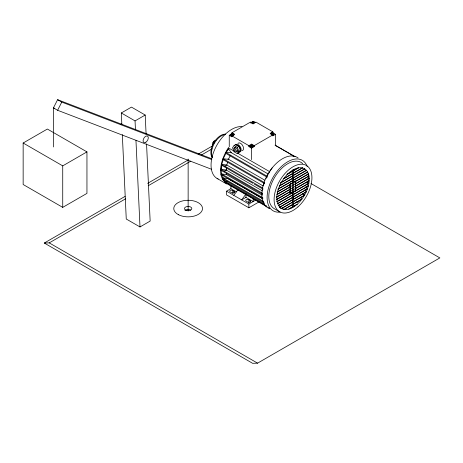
<?xml version="1.0" encoding="UTF-8"?>
<svg xmlns="http://www.w3.org/2000/svg" width="463" height="463" viewBox="0 0 463 463"><rect width="100%" height="100%" fill="white"/><g stroke="black" fill="none" stroke-linecap="round" stroke-linejoin="round"><path stroke-width="0.69" d="M224.231 171.183L226.239 170.019L226.442 168.034M262.504 190.959L226.239 170.019L226.529 167.988M262.967 188.169L221.731 164.365L223.207 159.706M227.622 162.357L226.777 165.019L224.827 166.148M264.147 183.539A0.585 0.336 -60 0 1 264.437 182.555L223.207 158.751L225.875 153.403L267.105 177.207M230.273 155.574L228.398 159.324L223.207 158.751M211.707 158.734L57.603 99.69L53.442 107.873L53.442 146.962M54.784 108.388L53.442 107.873L57.603 110.281L61.77 102.097L211.84 159.596M227.316 150.99L228.022 149.954M234.619 151.442L228.375 147.83C221.638 157.877 214.832 177.566 228.375 184.511L267.105 206.874M272.175 167.878L269.605 171.64L237.12 152.883M277.163 192.064L308.485 173.856M307.415 174.094L308.792 176.183L295.203 184.031M308.341 177.317L308.96 178.469L295.209 186.404M295.116 188.84L308.792 180.946L307.415 178.851M276.816 201.787L308.526 183.475L307.148 181.386M234.122 145.457L232.542 147.714L234.122 151.795L237.293 153.623L238.92 152.686L240.505 150.429L238.92 146.349L235.754 144.52L234.122 145.457L237.293 147.292L238.879 151.372L237.293 153.623M233.786 195.351L238.115 189.471M23.15 143.015L47.371 129.038L86.951 151.887L86.951 193.384L62.731 207.366L23.15 184.511L23.15 143.015L62.731 165.87L86.951 151.887M121.85 124.518L121.312 112.972L131.469 107.109L145.203 115.044L146.082 133.795M121.312 112.972L135.051 120.907L145.203 115.044M232.015 133.766L231.951 132.777L250.489 122.076L253.186 123.638L255.889 122.076L272.834 131.862L272.834 132.812L275.473 134.334L275.473 145.822M229.254 146.777L229.254 135.289L231.951 133.732L232.316 133.94L232.316 132.985M250.489 123.031L253.186 121.468L255.35 122.718M310.974 183.51L439.85 257.914L257.561 363.16L252.613 363.31L44.286 243.034L125.091 196.376M147.645 183.36L188.36 159.851M198.384 154.063L212.789 145.747M229.254 135.289L231.951 136.845L231.951 135.896L234.654 134.334L231.951 132.777M44.286 243.034L49.234 242.884L125.658 198.76M148.206 185.738L190.802 161.147M201.451 155.001L212.1 148.849M226.615 152.026L225.875 152.449L267.105 176.258A0.585 0.336 -60 0 0 266.902 177.265M237.293 147.292L238.92 146.349M238.879 151.372L240.505 150.429M231.951 135.896L248.897 145.677L251.6 144.12L254.303 145.677M272.834 131.862L270.137 133.419L272.771 134.941L272.771 135.896L275.473 134.334M248.897 145.677L248.897 146.632L251.062 145.382M270.676 134.062L272.834 132.812M272.771 134.941L254.239 145.642L254.239 146.597L251.536 148.154L248.897 146.632M221.071 174.198L221.569 173.909L262.805 197.713A0.585 0.336 -60 0 0 262.388 198.43A0.585 0.336 -60 0 0 262.805 198.668L221.569 174.858L221.181 175.089M221.627 174.829L222.825 177.948L263.505 201.353M122.319 134.617L126.26 219.016L140 226.945L150.151 221.082L146.551 143.895M224.347 181.826L225.249 181.305L264.61 204.033M224.977 182.416L227.744 183.62M259.309 201.752L248.857 207.789L226.575 194.923L226.575 191.184L230.904 188.684L236.471 191.902M287.06 174.325L298.108 167.947M287.031 174.464L298.56 167.809M283.831 178.568L302.246 167.936M283.692 178.77L302.698 167.797M280.647 182.787L304.752 168.873L280.503 182.995M279.247 185.976L306.367 170.32M279.721 185.831L306.228 170.523M226.575 191.184L248.857 204.05L255.64 200.132M278.089 189.026L307.6 171.987M277.95 189.234L307.455 172.195M290.035 184.21L295.602 181.114L295.602 190.64L290.139 193.794L290.035 184.21L295.602 181.114M277.788 191.705L290.26 184.506M295.249 181.623L308.341 174.065M276.816 194.524L308.937 175.975M277.285 194.373L290.26 186.884M276.608 197.024L309.105 178.261M276.463 197.232L290.214 189.292M276.608 199.403L308.937 180.738M276.463 199.611L290.145 191.711M290.035 193.731L295.602 190.64M276.955 201.584L308.671 183.273M277.389 203.714L308.289 185.871L306.766 183.99M277.864 203.564L308.144 186.08M278.257 205.595L307.374 188.782L305.852 186.896M278.732 205.445L307.229 188.991M279.392 207.32L306.176 191.856M279.872 207.164L306.031 192.058M281.533 208.587L303.792 195.733M283.657 209.617L301.899 199.084M284.728 209.12L301.147 199.64M288.628 209.126L296.968 204.31M290.237 208.321L295.047 205.543M272.053 133.24L272.69 133.176L273.112 134.554L272.476 134.617L272.053 132.904A1.256 0.723 0 0 0 271.347 133.685A1.256 0.723 0 0 0 272.476 134.282L272.476 134.617M254.355 122.649L254.355 122.313L252.017 122.678L252.017 123.008L251.849 122.313L254.187 121.954L254.355 122.649L252.601 122.921M251.849 122.649L254.187 122.284M233.369 134.768L233.369 134.438L231.031 134.797L231.031 135.132L230.863 134.438L233.202 134.073L233.369 134.768L232.2 134.947M230.863 134.768L233.202 134.409M250.344 145.683L252.682 145.318L252.85 146.019L252.85 145.683L250.512 146.048L250.512 146.377L250.344 145.683A1.256 0.723 0 0 1 251.276 144.983A1.256 0.723 0 0 1 252.682 145.318M250.344 146.019L252.682 145.654M223.183 177.879A0.585 0.336 -60 0 0 222.512 178.417A0.585 0.336 -60 0 0 222.894 178.857L223.253 179.644L224.584 179.766M227.57 181.606L225.122 181.38L223.253 179.644M231.425 152.767L226.245 152.234L228.375 148.635L231.425 152.767L268.355 174.088M221.997 165.47L221.563 165.413L221.135 169.4L262.371 193.204M226.228 170.031L221.135 169.4L221.731 165.314L253.035 183.389M221.221 170.401L221.517 173.938L226.569 174.597L262.203 195.172M221.702 175.465L222.963 175.627M222.825 177.948L227.877 178.602L262.886 198.812M221.731 164.365L226.777 165.019L263.088 185.929M292.79 155.973L295.029 156.668L275.039 145.122M57.603 110.281L211.713 169.325M232.82 190.432L231.523 190.125A1.835 1.059 0 0 0 229.822 190.779A1.835 1.059 0 0 0 230.221 191.931L231.523 192.683A1.835 1.059 0 0 0 233.52 192.915A1.835 1.059 0 0 0 234.654 191.931L232.82 190.432L232.82 193.546M248.857 199.692L247.56 199.385A1.835 1.059 0 0 0 245.865 200.039A1.835 1.059 0 0 0 246.264 201.191L247.56 201.943A1.835 1.059 0 0 0 249.563 202.175A1.835 1.059 0 0 0 250.697 201.191L248.857 199.692L248.857 202.806M275.433 145.48L294.798 156.662M232.901 134.276L234.07 134.953M252.127 145.376L254.239 146.597M215.978 140.243A3.501 2.02 -60 0 0 213.501 141.672L214.705 142.367M212.598 146.094A3.501 2.02 -60 0 1 212.992 142.419L214.166 143.102M227.941 158.907L264.795 180.188M223.832 160.065L264.437 183.51M254.274 184.106L262.967 189.124M221.135 170.349L262.371 194.153M263.499 202.302L222.894 178.857L222.894 177.908M279.64 211.794L274.345 208.732A26.756 15.447 -60 0 1 275.248 176.345A26.756 15.447 -60 0 1 302.727 163.601M268.355 207.592L269.605 208.315M217.089 178.452L226.673 183.985M245.76 197.261L253.186 201.55L253.186 198.141M57.603 99.69L61.77 102.097M49.234 242.884L257.561 363.16M213.501 141.672L214.004 142.135L213.495 142.888L212.992 142.419M307.652 179.528L308.792 180.946M307.768 182.538L308.526 183.475M305.707 187.104L306.471 188.047M304.654 189.969L305.794 191.381M303.034 193.285L304.556 195.172L281.058 208.738L279.918 207.32M302.889 193.493L303.653 194.437M300.759 197.672L301.523 198.615M296.679 201.718L297.443 202.661M282.135 207.731L283.275 209.143M273.112 134.218A1.256 0.723 0 0 0 273.818 133.437A1.256 0.723 0 0 0 272.69 132.84L273.112 134.554M272.053 132.904L272.476 134.282M226.395 173.174L226.569 174.597M135.051 120.907L135.451 129.559M135.96 140.382L140 226.945M295.498 181.056L295.498 190.577M293.27 169.504L293.27 206.764L292.35 207.291L292.35 170.037M290.139 184.268L290.139 193.794M272.69 132.84L272.69 133.176M251.6 144.12L251.6 145.069M251.536 148.154L251.536 159.642M250.159 200.444L250.159 202.314M248.857 204.05L248.857 207.789M234.116 191.184L234.116 193.054M230.904 185.952L230.904 188.684M228.375 147.83L228.375 149.439M228.375 183.961L228.375 184.511M225.249 181.305L225.249 182.26L266.48 206.064A0.585 0.336 -60 0 1 266.069 205.827M188.14 159.046L188.14 211.07M62.731 165.87L62.731 207.366M121.04 124.298A3.681 2.124 -60 0 1 121.647 123.592M184.951 210.509A3.681 2.124 0 0 1 190.744 210.069M236.657 145.475A3.044 1.759 60 0 1 239.493 146.898A3.044 1.759 60 0 1 240.048 150.434M237.843 151.054A2.379 1.372 60 0 1 235.47 149.682A2.379 1.372 60 0 1 235.47 146.939M237.924 143.513A4.254 2.46 60 0 1 242.658 145.527A4.254 2.46 60 0 1 242.039 150.637M235.574 144.873A4.254 2.46 60 0 1 240.569 147.379A4.254 2.46 60 0 1 238.96 151.922M233.202 135.584A1.256 0.723 0 0 1 232.438 135.919M232.113 135.943A1.256 0.723 0 0 1 230.956 135.497A1.256 0.723 0 0 1 231.228 134.71M233.202 134.86A1.256 0.723 0 0 1 233.329 135.034M233.369 134.438A1.256 0.723 0 0 1 232.438 135.132A1.256 0.723 0 0 1 231.031 134.797M230.863 134.438A1.256 0.723 0 0 1 231.789 133.738A1.256 0.723 0 0 1 233.202 134.073M253.984 123.609A1.256 0.723 0 0 1 252.474 123.725M252.017 123.459A1.256 0.723 0 0 1 251.889 123.285M251.889 122.915A1.256 0.723 0 0 1 252.017 122.736M253.984 122.585A1.256 0.723 0 0 1 254.314 122.915M254.355 122.313A1.256 0.723 0 0 1 253.423 123.013A1.256 0.723 0 0 1 252.017 122.678M251.849 122.313A1.256 0.723 0 0 1 252.775 121.613A1.256 0.723 0 0 1 254.187 121.954M252.485 145.955A1.256 0.723 0 0 1 252.485 146.979A1.256 0.723 0 0 1 250.709 146.979A1.256 0.723 0 0 1 250.709 145.955M252.85 145.683A1.256 0.723 0 0 1 251.924 146.383A1.256 0.723 0 0 1 250.512 146.048M273.303 133.755A1.256 0.723 0 0 1 273.76 134.594A1.256 0.723 0 0 1 272.476 135.069M271.862 134.941A1.256 0.723 0 0 1 271.625 134.814M271.405 134.102A1.256 0.723 0 0 1 271.555 133.934M212.181 157.559A13.994 8.079 -60 0 1 213.756 142.859A13.994 8.079 -60 0 1 225.701 134.148M212.523 157.455A13.994 8.079 -60 0 1 214.172 143.634A13.994 8.079 -60 0 1 225.18 134.53M218.212 179.007A29.157 16.83 -60 0 1 214.855 149.132A29.157 16.83 -60 0 1 241.975 126.636M269.628 208.576A29.157 16.83 -60 0 1 267.637 174.603A29.157 16.83 -60 0 1 298.108 157.987M264.124 202.661A0.585 0.336 -60 0 1 263.731 202.539M223.409 159.521A0.585 0.336 -60 0 1 222.865 159.694A0.585 0.336 -60 0 1 222.94 159.017A0.585 0.336 -60 0 1 223.496 158.722M222.026 165.007A0.585 0.336 -60 0 1 221.441 165.343A0.585 0.336 -60 0 1 221.441 164.672A0.585 0.336 -60 0 1 222.026 164.336M221.343 170.17A0.585 0.336 -60 0 1 220.747 170.262A0.585 0.336 -60 0 1 221.065 169.446A0.585 0.336 -60 0 1 221.546 169.637M225.354 182.179A0.585 0.336 -60 0 1 224.833 182.023A0.585 0.336 -60 0 1 225.354 181.264M221.679 174.782A0.585 0.336 -60 0 1 221.164 174.557A0.585 0.336 -60 0 1 221.777 173.851M225.765 153.45A0.585 0.336 -60 0 1 225.585 152.761A0.585 0.336 -60 0 1 226.274 152.576M262.758 189.176A0.585 0.336 -60 0 1 262.758 188.354M262.261 194.2A0.585 0.336 -60 0 1 262.261 193.279M280.19 212.071A29.157 16.83 -60 0 1 273.419 176.675A29.157 16.83 -60 0 1 307.183 166.472M263.424 185.756A28.59 16.506 -60 0 1 264.014 183.707M266.011 178.515A28.59 16.506 -60 0 1 267.857 174.875M268.528 173.706A28.59 16.506 -60 0 1 269.611 171.976M245.975 194.009L241.645 199.883L245.975 197.383L245.975 194.009M145.897 142.187A3.681 2.124 -60 0 0 147.836 136.365A3.681 2.124 -60 0 0 143.345 139.369A3.681 2.124 -60 0 0 145.897 142.187M178.544 214.734A14.365 8.293 0 0 0 202.192 210.277A14.365 8.293 0 0 0 183.678 200.682A14.365 8.293 0 0 0 178.544 214.734M186.3 210.405A3.681 2.124 0 0 0 191.821 208.564A3.681 2.124 0 0 0 186.3 206.724A3.681 2.124 0 0 0 186.3 210.405M234.029 148.571A2.379 1.372 60 0 0 236.547 151.708A2.379 1.372 60 0 0 236.547 148.345A2.379 1.372 60 0 0 234.029 148.571M297.912 206.897A26.756 15.447 -60 0 0 306.396 165.453A26.756 15.447 -60 0 0 274.744 193.522A26.756 15.447 -60 0 0 297.912 206.897M297.211 204.276A22.919 13.23 -60 0 0 304.475 168.775A22.919 13.23 -60 0 0 277.366 192.816A22.919 13.23 -60 0 0 297.211 204.276"/></g></svg>
